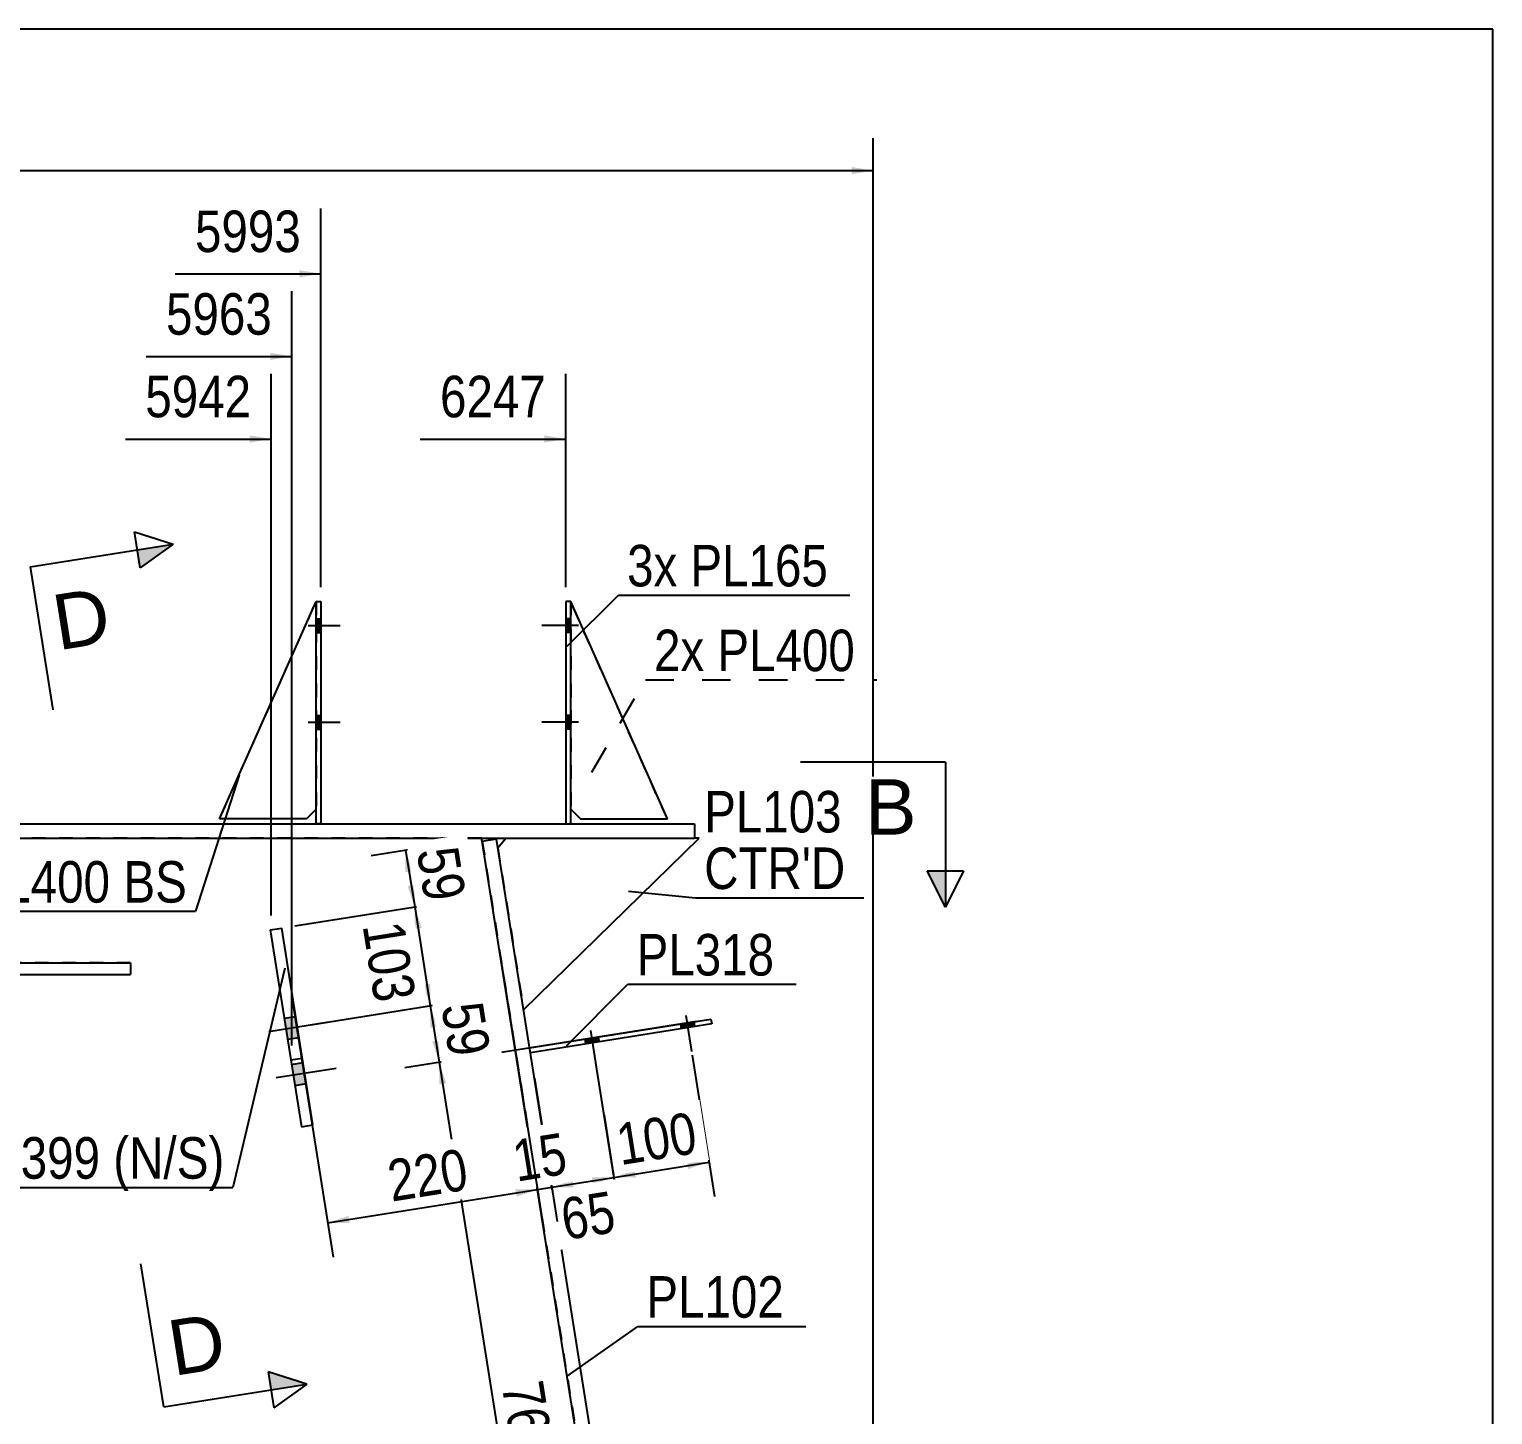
# Model space of a CAD drawing. Header units: millimetres. Extents: x -375 to 28, y -181 to 96.
# Drawn here: x -73.1 to 27.9, y 0.2 to 95.8 of the extents above; entities that cross this region are included whole.
import ezdxf

# ---------------------------------------------------------------- set-up
doc = ezdxf.new("R2010")
doc.units = ezdxf.units.MM
doc.linetypes.add('DXK_LINE_DOT1', pattern=[1.8814, 0.9407, -0.9407])
doc.linetypes.add('DXK_LINE_DOT2', pattern=[3.9198, 1.9599, -1.9599])
doc.styles.add('Arial', font='ARIAL.TTF', dxfattribs={"height": 0.2})
doc.styles.add('Arial Narrow', font='ARIALN.TTF', dxfattribs={"height": 0.2})

# ---------------------------------------------------------------- blocks, each defined once
blk = doc.blocks.new('Unknown-623466443-1210')
at = {"color": 5, "linetype": 'Continuous'}
for p, q in [((27.91, 95.82), (-372.09, 95.82)), ((27.91, -181.18), (27.91, 95.82))]:
    blk.add_line(p, q, dxfattribs=at)
blk = doc.blocks.new('Part-623466443-2091 - 2048')
at = {"color": 2, "linetype": 'Continuous'}
for p, q in [((-137.85, 41), (-27.18, 41)), ((-27.18, 41), (-27.18, 40)), ((-137.85, 40), (-27.18, 40))]:
    blk.add_line(p, q, dxfattribs=at)
blk = doc.blocks.new('Part-623466443-2247 - 2048')
at = {"color": 2, "linetype": 'Continuous'}
for p, q in [((-40.75, 39.34), (-40.19, 40)), ((-38.97, 28.15), (-26.86, 40)), ((-26.86, 40), (-27.18, 40))]:
    blk.add_line(p, q, dxfattribs=at)
at = {"color": 7, "linetype": 'DXK_LINE_DOT1'}
for p, q in [((-40.19, 40), (-27.18, 40)), ((-40.75, 39.34), (-38.97, 28.15))]:
    blk.add_line(p, q, dxfattribs=at)
blk = doc.blocks.new('Part-623466443-2393 - 2048')
at = {"color": 2, "linetype": 'Continuous'}
for p, q in [((-35.72, 56.33), (-36.05, 56.33)), ((-36.05, 56.33), (-36.05, 41)), ((-35.72, 41), (-35.72, 56.33))]:
    blk.add_line(p, q, dxfattribs=at)
at = {"color": 7, "linetype": 'DXK_LINE_DOT1'}
blk.add_line((-36.05, 41), (-35.72, 41), dxfattribs=at)
blk = doc.blocks.new('Part-623466443-2194 - 2048')
at = {"color": 2, "linetype": 'Continuous'}
for p, q in [((-40.85, 39.93), (-41.83, 39.78)), ((-31.56, -24.82), (-41.83, 39.78)), ((-30.58, -24.66), (-40.85, 39.93))]:
    blk.add_line(p, q, dxfattribs=at)
at = {"color": 7, "linetype": 'DXK_LINE_DOT1'}
blk.add_line((-30.58, -24.66), (-31.56, -24.82), dxfattribs=at)
blk = doc.blocks.new('Part-623466443-2469 - 2048')
at = {"color": 2, "linetype": 'Continuous'}
for p, q in [((-56.46, 33.67), (-55.67, 33.8)), ((-56.46, 33.67), (-54.3, 20.09)), ((-53.51, 20.22), (-55.67, 33.8)), ((-55.03, 24.7), (-54.24, 24.82)), ((-54.3, 20.09), (-53.51, 20.22))]:
    blk.add_line(p, q, dxfattribs=at)
blk = doc.blocks.new('Part-623466443-2779 - 2048')
at = {"color": 2, "linetype": 'Continuous'}
for p, q in [((-81.22, 31.4), (-76.75, 31.4)), ((-81.22, 31.4), (-81.22, 30.6)), ((-76.75, 31.4), (-66.11, 31.4)), ((-76.75, 31.4), (-76.75, 30.6)), ((-66.11, 31.4), (-66.11, 30.6)), ((-76.75, 30.6), (-81.22, 30.6)), ((-76.75, 30.6), (-66.11, 30.6))]:
    blk.add_line(p, q, dxfattribs=at)
at = {"color": 7, "linetype": 'DXK_LINE_DOT1'}
for p, q in [((-66.11, 31.4), (-81.22, 31.4)), ((-81.22, 30.6), (-66.11, 30.6))]:
    blk.add_line(p, q, dxfattribs=at)
blk = doc.blocks.new('Part-623466443-2784 - 2048')
at = {"color": 2, "linetype": 'Continuous'}
for p, q in [((-53.3, 41), (-53.29, 56.33)), ((-53.29, 56.33), (-52.96, 56.33)), ((-52.96, 56.33), (-52.96, 41))]:
    blk.add_line(p, q, dxfattribs=at)
at = {"color": 7, "linetype": 'DXK_LINE_DOT1'}
blk.add_line((-52.96, 41), (-53.3, 41), dxfattribs=at)
blk = doc.blocks.new('Part-623466443-2789 - 2048')
at = {"color": 2, "linetype": 'Continuous'}
for p, q in [((-127.03, -40), (-127.03, 40)), ((-41.83, 39.78), (-41.87, 40))]:
    blk.add_line(p, q, dxfattribs=at)
at = {"color": 7, "linetype": 'DXK_LINE_DOT1'}
for p, q in [((-41.87, 40), (-127.03, 40)), ((-41.83, 39.78), (-31.56, -24.82)), ((-31.56, -24.82), (-39.66, -26.11)), ((-40.58, -26.25), (-47.56, -27.36)), ((-48.48, -27.51), (-55.46, -28.62)), ((-56.38, -28.77), (-65.01, -30.14)), ((-65.93, -30.28), (-76.2, -31.92)), ((-77.12, -32.06), (-85.75, -33.44)), ((-86.67, -33.58), (-93.65, -34.69)), ((-94.57, -34.84), (-101.55, -35.95)), ((-102.47, -36.09), (-110.57, -37.38)), ((-111.36, -37.51), (-127.03, -40))]:
    blk.add_line(p, q, dxfattribs=at)
blk = doc.blocks.new('Bolt-623466443-2807 - 2048')
at = {"linetype": 'Continuous'}
for points in [[(-55.49, 27.58), (-55.26, 26.13), (-54.47, 26.26), (-54.7, 27.71)], [(-54.98, 24.39), (-54.75, 22.95), (-53.96, 23.07), (-54.19, 24.52)]]:
    blk.add_hatch(color=3, dxfattribs=at).paths.add_polyline_path(points)
at = {"color": 3, "linetype": 'Continuous'}
for p, q in [((-56.56, 26.67), (-52.41, 27.33)), ((-55.49, 27.58), (-54.7, 27.71)), ((-55.26, 26.13), (-54.47, 26.26)), ((-54.98, 24.39), (-54.19, 24.52)), ((-56.05, 23.48), (-51.9, 24.14)), ((-54.75, 22.95), (-53.96, 23.07))]:
    blk.add_line(p, q, dxfattribs=at)
blk = doc.blocks.new('Bolt-623466443-2808 - 2048')
at = {"linetype": 'Continuous'}
for points in [[(-52.96, 54.2), (-52.96, 55.13), (-53.29, 55.13), (-53.29, 54.2)], [(-52.96, 54.2), (-52.96, 55.13), (-53.29, 55.13), (-53.29, 54.2)], [(-52.96, 54.2), (-52.96, 55.13), (-53.29, 55.13), (-53.29, 54.2)], [(-52.96, 47.53), (-52.96, 48.47), (-53.3, 48.47), (-53.3, 47.53)], [(-52.96, 47.53), (-52.96, 48.47), (-53.3, 48.47), (-53.3, 47.53)], [(-52.96, 47.53), (-52.96, 48.47), (-53.3, 48.47), (-53.3, 47.53)]]:
    blk.add_hatch(color=3, dxfattribs=at).paths.add_polyline_path(points)
at = {"color": 3, "linetype": 'Continuous'}
for p, q in [((-53.83, 54.67), (-51.63, 54.67)), ((-53.83, 54.67), (-51.63, 54.67)), ((-53.83, 54.67), (-51.63, 54.67)), ((-53.29, 55.13), (-52.96, 55.13)), ((-53.29, 55.13), (-52.96, 55.13)), ((-53.29, 55.13), (-52.96, 55.13)), ((-53.29, 54.2), (-52.96, 54.2)), ((-53.29, 54.2), (-52.96, 54.2)), ((-53.29, 54.2), (-52.96, 54.2)), ((-53.83, 48), (-51.63, 48)), ((-53.83, 48), (-51.63, 48)), ((-53.83, 48), (-51.63, 48)), ((-53.3, 48.47), (-52.96, 48.47)), ((-53.3, 48.47), (-52.96, 48.47)), ((-53.3, 48.47), (-52.96, 48.47)), ((-53.3, 47.53), (-52.96, 47.53)), ((-53.3, 47.53), (-52.96, 47.53)), ((-53.3, 47.53), (-52.96, 47.53))]:
    blk.add_line(p, q, dxfattribs=at)
blk = doc.blocks.new('Part-623466443-9473 - 2048')
at = {"color": 2, "linetype": 'Continuous'}
for p, q in [((-59.96, 41.33), (-53.29, 56.33)), ((-53.3, 42), (-53.96, 41.33)), ((-53.96, 41.33), (-59.96, 41.33))]:
    blk.add_line(p, q, dxfattribs=at)
at = {"color": 7, "linetype": 'DXK_LINE_DOT1'}
blk.add_line((-53.29, 56.33), (-53.3, 42), dxfattribs=at)
blk = doc.blocks.new('Part-623466443-9478 - 2048')
at = {"color": 2, "linetype": 'Continuous'}
for p, q in [((-29.05, 41.33), (-35.72, 56.33)), ((-35.72, 42), (-35.05, 41.33)), ((-35.05, 41.33), (-29.05, 41.33))]:
    blk.add_line(p, q, dxfattribs=at)
at = {"color": 7, "linetype": 'DXK_LINE_DOT1'}
blk.add_line((-35.72, 56.33), (-35.72, 42), dxfattribs=at)
blk = doc.blocks.new('Part-623466443-9487 - 2048')
at = {"color": 7, "linetype": 'DXK_LINE_DOT1'}
for p, q in [((-59.96, 41.33), (-53.29, 56.33)), ((-53.3, 42), (-53.96, 41.33)), ((-53.3, 42), (-53.3, 42)), ((-53.96, 41.33), (-59.96, 41.33))]:
    blk.add_line(p, q, dxfattribs=at)
blk = doc.blocks.new('Part-623466443-9489 - 2048')
at = {"color": 7, "linetype": 'DXK_LINE_DOT1'}
for p, q in [((-29.05, 41.33), (-35.72, 56.33)), ((-35.72, 42), (-35.05, 41.33)), ((-35.05, 41.33), (-29.05, 41.33))]:
    blk.add_line(p, q, dxfattribs=at)
blk = doc.blocks.new('Bolt-623466443-9490 - 2048')
at = {"linetype": 'Continuous'}
for points in [[(-35.72, 54.2), (-35.72, 55.13), (-36.05, 55.13), (-36.05, 54.2)], [(-35.72, 54.2), (-35.72, 55.13), (-36.05, 55.13), (-36.05, 54.2)], [(-35.72, 54.2), (-35.72, 55.13), (-36.05, 55.13), (-36.05, 54.2)], [(-35.72, 47.53), (-35.72, 48.47), (-36.05, 48.47), (-36.05, 47.53)], [(-35.72, 47.53), (-35.72, 48.47), (-36.05, 48.47), (-36.05, 47.53)], [(-35.72, 47.53), (-35.72, 48.47), (-36.05, 48.47), (-36.05, 47.53)]]:
    blk.add_hatch(color=3, dxfattribs=at).paths.add_polyline_path(points)
at = {"color": 3, "linetype": 'Continuous'}
for p, q in [((-35.18, 54.67), (-37.72, 54.67)), ((-35.18, 54.67), (-37.72, 54.67)), ((-35.18, 54.67), (-37.72, 54.67)), ((-35.72, 55.13), (-36.05, 55.13)), ((-35.72, 55.13), (-36.05, 55.13)), ((-35.72, 55.13), (-36.05, 55.13)), ((-35.72, 54.2), (-36.05, 54.2)), ((-35.72, 54.2), (-36.05, 54.2)), ((-35.72, 54.2), (-36.05, 54.2)), ((-35.18, 48), (-37.72, 48)), ((-35.18, 48), (-37.72, 48)), ((-35.18, 48), (-37.72, 48)), ((-35.72, 48.47), (-36.05, 48.47)), ((-35.72, 48.47), (-36.05, 48.47)), ((-35.72, 48.47), (-36.05, 48.47)), ((-35.72, 47.53), (-36.05, 47.53)), ((-35.72, 47.53), (-36.05, 47.53)), ((-35.72, 47.53), (-36.05, 47.53))]:
    blk.add_line(p, q, dxfattribs=at)
blk = doc.blocks.new('Part-623466443-16801 - 2048')
at = {"color": 2, "linetype": 'Continuous'}
for p, q in [((-38.56, 25.53), (-26.05, 27.52)), ((-26.05, 27.52), (-25.99, 27.19)), ((-25.99, 27.19), (-38.5, 25.2))]:
    blk.add_line(p, q, dxfattribs=at)
at = {"color": 7, "linetype": 'DXK_LINE_DOT1'}
blk.add_line((-38.5, 25.2), (-38.56, 25.53), dxfattribs=at)
blk = doc.blocks.new('Bolt-623466443-16805 - 2048')
at = {"linetype": 'Continuous'}
for points in [[(-28.1, 26.85), (-27.18, 27), (-27.23, 27.33), (-28.15, 27.18)], [(-28.1, 26.85), (-27.18, 27), (-27.23, 27.33), (-28.15, 27.18)], [(-34.69, 25.81), (-33.76, 25.95), (-33.82, 26.28), (-34.74, 26.14)], [(-34.69, 25.81), (-33.76, 25.95), (-33.82, 26.28), (-34.74, 26.14)]]:
    blk.add_hatch(color=3, dxfattribs=at).paths.add_polyline_path(points)
at = {"color": 3, "linetype": 'Continuous'}
for p, q in [((-27.78, 27.78), (-27.38, 25.28)), ((-27.78, 27.78), (-27.38, 25.28)), ((-27.23, 27.33), (-27.18, 27)), ((-27.23, 27.33), (-27.18, 27)), ((-34.36, 26.74), (-33.96, 24.23)), ((-34.36, 26.74), (-33.96, 24.23)), ((-33.82, 26.28), (-33.76, 25.95)), ((-33.82, 26.28), (-33.76, 25.95)), ((-28.15, 27.18), (-28.1, 26.85)), ((-28.15, 27.18), (-28.1, 26.85)), ((-34.74, 26.14), (-34.69, 25.81)), ((-34.74, 26.14), (-34.69, 25.81))]:
    blk.add_line(p, q, dxfattribs=at)
blk = doc.blocks.new('StraightDimension-623466443-21755 - 2048')
at = {"linetype": 'Continuous'}
for points in [[(-46.51, 33.74), (-46.49, 35.26), (-46.01, 33.82)], [(-45.4, 29.96), (-45.41, 28.44), (-45.89, 29.89)]]:
    blk.add_hatch(color=7, dxfattribs=at).paths.add_polyline_path(points)
at = {"color": 7, "linetype": 'Continuous'}
for p, q in [((-54.75, 33.95), (-44.12, 35.63)), ((-46.49, 35.26), (-45.41, 28.44)), ((-53.66, 27.13), (-43.04, 28.82))]:
    blk.add_line(p, q, dxfattribs=at)
at = {"color": 0}
blk.add_wipeout([(-49.72, 27.87), (-45.58, 28.53), (-46.63, 35.13), (-50.77, 34.47)], dxfattribs=at)
at = {"color": 3, "style": 'Arial Narrow'}
blk.add_text('103', height=2.863, rotation=-80.9647, dxfattribs=at).set_placement((-50.09, 33.97))
blk = doc.blocks.new('StraightDimension-623466443-21385 - 2048')
at = {"linetype": 'Continuous'}
blk.add_hatch(color=7, dxfattribs=at).paths.add_polyline_path([(-37.55, 67.8), (-36.05, 67.55), (-37.55, 67.3)])
at = {"color": 7, "linetype": 'Continuous'}
for p, q in [((-36.05, 57.33), (-36.05, 72.05)), ((-46.11, 67.55), (-36.05, 67.55))]:
    blk.add_line(p, q, dxfattribs=at)
at = {"color": 0}
blk.add_wipeout([(-36.83, 68.45), (-36.83, 72.65), (-45.34, 72.65), (-45.34, 68.45)], dxfattribs=at)
at = {"color": 3, "style": 'Arial Narrow'}
blk.add_text('6247', height=2.863, dxfattribs=at).set_placement((-44.74, 69.05))
blk = doc.blocks.new('StraightDimension-623466443-21387 - 2048')
at = {"linetype": 'Continuous'}
blk.add_hatch(color=7, dxfattribs=at).paths.add_polyline_path([(-56.46, 73.5), (-54.96, 73.25), (-56.46, 73)])
at = {"color": 7, "linetype": 'Continuous'}
for p, q in [((-54.96, 25.71), (-54.96, 77.75)), ((-65.03, 73.25), (-54.96, 73.25))]:
    blk.add_line(p, q, dxfattribs=at)
at = {"color": 0}
blk.add_wipeout([(-55.74, 74.15), (-55.74, 78.35), (-64.25, 78.35), (-64.25, 74.15)], dxfattribs=at)
at = {"color": 3, "style": 'Arial Narrow'}
blk.add_text('5963', height=2.863, dxfattribs=at).set_placement((-63.65, 74.75))
blk = doc.blocks.new('StraightDimension-623466443-21753 - 2048')
at = {"linetype": 'Continuous'}
for points in [[(-44.8, 23.02), (-44.79, 24.54), (-44.31, 23.09)], [(-36.8, -24.13), (-36.81, -25.65), (-37.29, -24.21)]]:
    blk.add_hatch(color=7, dxfattribs=at).paths.add_polyline_path(points)
at = {"color": 7, "linetype": 'Continuous'}
for p, q in [((-27.03, 27.36), (-47.16, 24.16)), ((-44.79, 24.54), (-36.81, -25.65)), ((-32.55, -24.98), (-39.18, -26.03))]:
    blk.add_line(p, q, dxfattribs=at)
at = {"color": 0}
blk.add_wipeout([(-40.13, -3.84), (-35.98, -3.18), (-37.03, 3.43), (-41.18, 2.77)], dxfattribs=at)
at = {"color": 3, "style": 'Arial Narrow'}
blk.add_text('762', height=2.863, rotation=-80.9647, dxfattribs=at).set_placement((-40.49, 2.27))
blk = doc.blocks.new('StraightDimension-623466443-3392 - 2048')
at = {"linetype": 'Continuous'}
blk.add_hatch(color=7, dxfattribs=at).paths.add_polyline_path([(-16.34, 86.32), (-14.84, 86.07), (-16.34, 85.82)])
at = {"color": 7, "linetype": 'Continuous'}
for p, q in [((-14.84, -22.85), (-14.84, 88.32)), ((-326.82, 86.07), (-14.84, 86.07))]:
    blk.add_line(p, q, dxfattribs=at)
blk = doc.blocks.new('StraightDimension-623466443-20833 - 2048')
at = {"linetype": 'Continuous'}
for points in [[(-27.69, 17.66), (-26.17, 17.65), (-27.61, 17.17)], [(-31.23, 16.59), (-32.75, 16.6), (-31.31, 17.08)]]:
    blk.add_hatch(color=7, dxfattribs=at).paths.add_polyline_path(points)
at = {"color": 7, "linetype": 'Continuous'}
for p, q in [((-34, 24.5), (-32.37, 14.23)), ((-27.34, 25.03), (-25.79, 15.28)), ((-32.75, 16.6), (-26.17, 17.65))]:
    blk.add_line(p, q, dxfattribs=at)
at = {"color": 0}
blk.add_wipeout([(-26.18, 17.8), (-26.84, 21.95), (-33.44, 20.9), (-32.78, 16.75)], dxfattribs=at)
at = {"color": 3, "style": 'Arial Narrow'}
blk.add_text('100', height=2.863, rotation=9.0355, dxfattribs=at).set_placement((-32.28, 17.44))
blk = doc.blocks.new('StraightDimension-623466443-20834 - 2048')
at = {"linetype": 'Continuous'}
for points in [[(-35.51, 15.91), (-37.03, 15.92), (-35.59, 16.4)], [(-34.27, 16.61), (-32.75, 16.6), (-34.19, 16.12)]]:
    blk.add_hatch(color=7, dxfattribs=at).paths.add_polyline_path(points)
at = {"color": 7, "linetype": 'Continuous'}
for p, q in [((-34, 24.5), (-32.4, 14.38)), ((-38.22, 23.44), (-36.68, 13.7)), ((-37.03, 15.92), (-32.75, 16.6))]:
    blk.add_line(p, q, dxfattribs=at)
at = {"color": 0}
blk.add_wipeout([(-31.81, 12.35), (-32.47, 16.49), (-37.26, 15.73), (-36.6, 11.58)], dxfattribs=at)
at = {"color": 3, "style": 'Arial Narrow'}
blk.add_text('65', height=2.863, rotation=9.0355, dxfattribs=at).set_placement((-36.11, 12.27))
blk = doc.blocks.new('StraightDimension-623466443-20835 - 2048')
at = {"linetype": 'Continuous'}
for points in [[(-35.51, 15.91), (-37.03, 15.92), (-35.59, 16.4)], [(-39.54, 15.78), (-38.02, 15.76), (-39.46, 15.28)]]:
    blk.add_hatch(color=7, dxfattribs=at).paths.add_polyline_path(points)
at = {"color": 7, "linetype": 'Continuous'}
for p, q in [((-40.51, 31.47), (-37.64, 13.39)), ((-38.22, 23.44), (-36.65, 13.55)), ((-38.02, 15.76), (-37.03, 15.92))]:
    blk.add_line(p, q, dxfattribs=at)
at = {"color": 0}
blk.add_wipeout([(-35.15, 16.37), (-35.81, 20.52), (-40.6, 19.76), (-39.94, 15.61)], dxfattribs=at)
at = {"color": 3, "style": 'Arial Narrow'}
blk.add_text('15', height=2.863, rotation=9.0355, dxfattribs=at).set_placement((-39.45, 16.3))
blk = doc.blocks.new('StraightDimension-623466443-20836 - 2048')
at = {"linetype": 'Continuous'}
for points in [[(-39.54, 15.78), (-38.02, 15.76), (-39.46, 15.28)], [(-50.98, 13.45), (-52.5, 13.46), (-51.06, 13.94)]]:
    blk.add_hatch(color=7, dxfattribs=at).paths.add_polyline_path(points)
at = {"color": 7, "linetype": 'Continuous'}
for p, q in [((-40.51, 31.47), (-37.64, 13.39)), ((-55, 29.17), (-52.12, 11.09)), ((-52.5, 13.46), (-38.02, 15.76))]:
    blk.add_line(p, q, dxfattribs=at)
at = {"color": 0}
blk.add_wipeout([(-41.98, 15.29), (-42.64, 19.43), (-49.24, 18.38), (-48.58, 14.24)], dxfattribs=at)
at = {"color": 3, "style": 'Arial Narrow'}
blk.add_text('220', height=2.863, rotation=9.0355, dxfattribs=at).set_placement((-48.08, 14.92))
blk = doc.blocks.new('StraightDimension-623466443-21386 - 2048')
at = {"linetype": 'Continuous'}
blk.add_hatch(color=7, dxfattribs=at).paths.add_polyline_path([(-54.46, 79.2), (-52.96, 78.95), (-54.46, 78.7)])
at = {"color": 7, "linetype": 'Continuous'}
for p, q in [((-52.96, 57.33), (-52.96, 83.45)), ((-63.02, 78.95), (-52.96, 78.95))]:
    blk.add_line(p, q, dxfattribs=at)
at = {"color": 0}
blk.add_wipeout([(-53.74, 79.85), (-53.74, 84.05), (-62.25, 84.05), (-62.25, 79.85)], dxfattribs=at)
at = {"color": 3, "style": 'Arial Narrow'}
blk.add_text('5993', height=2.863, dxfattribs=at).set_placement((-61.65, 80.45))
blk = doc.blocks.new('StraightDimension-623466443-21388 - 2048')
at = {"linetype": 'Continuous'}
blk.add_hatch(color=7, dxfattribs=at).paths.add_polyline_path([(-57.89, 67.8), (-56.39, 67.55), (-57.89, 67.3)])
at = {"color": 7, "linetype": 'Continuous'}
for p, q in [((-56.39, 34.68), (-56.39, 72.05)), ((-66.45, 67.55), (-56.39, 67.55))]:
    blk.add_line(p, q, dxfattribs=at)
at = {"color": 0}
blk.add_wipeout([(-57.17, 68.45), (-57.17, 72.65), (-65.68, 72.65), (-65.68, 68.45)], dxfattribs=at)
at = {"color": 3, "style": 'Arial Narrow'}
blk.add_text('5942', height=2.863, dxfattribs=at).set_placement((-65.08, 69.05))
blk = doc.blocks.new('StraightDimension-623466443-21754 - 2048')
at = {"linetype": 'Continuous'}
for points in [[(-45.42, 26.92), (-45.41, 28.44), (-44.93, 27)], [(-44.78, 26.06), (-44.79, 24.54), (-45.27, 25.98)]]:
    blk.add_hatch(color=7, dxfattribs=at).paths.add_polyline_path(points)
at = {"color": 7, "linetype": 'Continuous'}
for p, q in [((-53.66, 27.13), (-43.19, 28.8)), ((-45.41, 28.44), (-44.79, 24.54)), ((-27.03, 27.36), (-47.16, 24.16))]:
    blk.add_line(p, q, dxfattribs=at)
at = {"color": 0}
blk.add_wipeout([(-44.57, 24.12), (-40.42, 24.77), (-41.19, 29.57), (-45.33, 28.91)], dxfattribs=at)
at = {"color": 3, "style": 'Arial Narrow'}
blk.add_text('59', height=2.863, rotation=-80.9647, dxfattribs=at).set_placement((-44.65, 28.41))
blk = doc.blocks.new('StraightDimension-623466443-21756 - 2048')
at = {"linetype": 'Continuous'}
for points in [[(-47.13, 37.65), (-47.12, 39.17), (-46.63, 37.72)], [(-46.48, 36.78), (-46.49, 35.26), (-46.98, 36.7)]]:
    blk.add_hatch(color=7, dxfattribs=at).paths.add_polyline_path(points)
at = {"color": 7, "linetype": 'Continuous'}
for p, q in [((-42.86, 39.84), (-49.49, 38.79)), ((-47.12, 39.17), (-46.49, 35.26)), ((-54.75, 33.95), (-44.27, 35.61))]:
    blk.add_line(p, q, dxfattribs=at)
at = {"color": 0}
blk.add_wipeout([(-46.28, 34.84), (-42.13, 35.5), (-42.89, 40.29), (-47.04, 39.63)], dxfattribs=at)
at = {"color": 3, "style": 'Arial Narrow'}
blk.add_text('59', height=2.863, rotation=-80.9647, dxfattribs=at).set_placement((-46.35, 39.13))
blk = doc.blocks.new('MarkSet-623466443-9747 - 2048')
at = {"color": 7, "linetype": 'Continuous'}
for p in [(-58.61, 44.35), (-77.6, 34.96)]:
    blk.add_line(p, (-61.61, 34.96), dxfattribs=at)
at = {"color": 0}
for points in [[(-67.49, 35.56), (-67.49, 38.56), (-77, 38.56), (-77, 35.56)], [(-62.21, 35.56), (-62.21, 38.56), (-66.59, 38.56), (-66.59, 35.56)]]:
    blk.add_wipeout(points, dxfattribs=at)
for points in [[(-67.49, 35.56), (-67.49, 38.56), (-77, 38.56), (-77, 35.56)], [(-62.21, 35.56), (-62.21, 38.56), (-66.59, 38.56), (-66.59, 35.56)]]:
    blk.add_wipeout(points, dxfattribs=at)
at = {"color": 3, "style": 'Arial Narrow'}
for s, p in [('PL400', (-77, 35.56)), ('BS', (-66.59, 35.56))]:
    blk.add_text(s, height=2.863, dxfattribs=at).set_placement(p)
blk = doc.blocks.new('Mark-623466443-2190 - 2048')
at = {"color": 7, "linetype": 'Continuous'}
for p, q in [((-35.97, 2.88), (-31.1, 6.32)), ((-31.1, 6.32), (-19.5, 6.32))]:
    blk.add_line(p, q, dxfattribs=at)
at = {"color": 0}
blk.add_wipeout([(-21, 6.92), (-21, 9.92), (-30.5, 9.92), (-30.5, 6.92)], dxfattribs=at)
blk.add_wipeout([(-21, 6.92), (-21, 9.92), (-30.5, 9.92), (-30.5, 6.92)], dxfattribs=at)
at = {"color": 3, "style": 'Arial Narrow'}
blk.add_text('PL102', height=2.863, dxfattribs=at).set_placement((-30.5, 6.92))
blk = doc.blocks.new('Mark-623466443-2243 - 2048')
at = {"color": 7, "linetype": 'Continuous'}
for p, q in [((-31.74, 36.34), (-27.11, 35.9)), ((-27.11, 35.9), (-15.5, 35.9))]:
    blk.add_line(p, q, dxfattribs=at)
at = {"color": 0}
for points in [[(-17, 40.4), (-17, 43.4), (-26.51, 43.4), (-26.51, 40.4)], [(-16.75, 36.5), (-16.75, 39.5), (-26.51, 39.5), (-26.51, 36.5)]]:
    blk.add_wipeout(points, dxfattribs=at)
for points in [[(-17, 40.4), (-17, 43.4), (-26.51, 43.4), (-26.51, 40.4)], [(-16.75, 36.5), (-16.75, 39.5), (-26.51, 39.5), (-26.51, 36.5)]]:
    blk.add_wipeout(points, dxfattribs=at)
at = {"color": 3, "style": 'Arial Narrow'}
blk.add_text('PL103', height=2.863, dxfattribs=at).set_placement((-26.51, 40.4))
at = {"color": 1, "style": 'Arial Narrow'}
blk.add_text("CTR'D", height=2.863, dxfattribs=at).set_placement((-26.51, 36.5))
blk = doc.blocks.new('Mark-623466443-2465 - 2048')
at = {"color": 7, "linetype": 'Continuous'}
for p in [(-55.45, 31.03), (-78.29, 15.91)]:
    blk.add_line(p, (-59.03, 15.91), dxfattribs=at)
at = {"color": 0}
for points in [[(-68.19, 16.51), (-68.19, 19.51), (-77.69, 19.51), (-77.69, 16.51)], [(-59.63, 16.51), (-59.63, 19.51), (-67.29, 19.51), (-67.29, 16.51)]]:
    blk.add_wipeout(points, dxfattribs=at)
for points in [[(-68.19, 16.51), (-68.19, 19.51), (-77.69, 19.51), (-77.69, 16.51)], [(-59.63, 16.51), (-59.63, 19.51), (-67.29, 19.51), (-67.29, 16.51)]]:
    blk.add_wipeout(points, dxfattribs=at)
at = {"color": 3, "style": 'Arial Narrow'}
for s, p in [('PL399', (-77.69, 16.51)), ('(N/', (-67.29, 16.51)), ('S)', (-62.91, 16.51))]:
    blk.add_text(s, height=2.863, dxfattribs=at).set_placement(p)
blk = doc.blocks.new('SectionMark-623466443-3634 - 2048')
at = {"linetype": 'Continuous'}
blk.add_hatch(color=30, dxfattribs=at).paths.add_polyline_path([(-11.11, 37.75), (-9.86, 37.75), (-9.86, 35.25)])
at = {"color": 30, "linetype": 'Continuous'}
for p, q in [((-9.86, 45.25), (-19.86, 45.25)), ((-9.86, 45.25), (-9.86, 35.25)), ((-11.11, 37.75), (-8.61, 37.75)), ((-9.86, 35.25), (-11.11, 37.75)), ((-8.61, 37.75), (-9.86, 35.25))]:
    blk.add_line(p, q, dxfattribs=at)
at = {"color": 0, "linetype": 'Continuous'}
blk.add_wipeout([(-11.86, 40.25), (-11.86, 44.25), (-15.41, 44.25), (-15.41, 40.25)], dxfattribs=at)
at = {"color": 96, "linetype": 'Continuous', "style": 'Arial'}
blk.add_text('B', height=3.82, dxfattribs=at).set_placement((-15.41, 40.25))
blk = doc.blocks.new('MarkSet-623466443-3783 - 2048')
at = {"color": 7, "linetype": 'Continuous'}
for p, q in [((-35.96, 53.25), (-32.43, 56.78)), ((-32.43, 56.78), (-16.45, 56.78))]:
    blk.add_line(p, q, dxfattribs=at)
at = {"color": 0}
for points in [[(-28.36, 57.38), (-28.36, 60.38), (-31.83, 60.38), (-31.83, 57.38)], [(-17.95, 57.38), (-17.95, 60.38), (-27.46, 60.38), (-27.46, 57.38)]]:
    blk.add_wipeout(points, dxfattribs=at)
for points in [[(-28.36, 57.38), (-28.36, 60.38), (-31.83, 60.38), (-31.83, 57.38)], [(-17.95, 57.38), (-17.95, 60.38), (-27.46, 60.38), (-27.46, 57.38)]]:
    blk.add_wipeout(points, dxfattribs=at)
at = {"color": 3, "style": 'Arial Narrow'}
for s, p in [('3x', (-31.83, 57.38)), ('PL165', (-27.46, 57.38))]:
    blk.add_text(s, height=2.863, dxfattribs=at).set_placement(p)
blk = doc.blocks.new('SectionMark-623466443-9344 - 2048')
at = {"linetype": 'Continuous'}
for points in [[(-65.43, 58.67), (-65.62, 59.9), (-63.15, 60.3)], [(-56.41, 1.94), (-56.6, 3.17), (-53.94, 2.33)]]:
    blk.add_hatch(color=30, dxfattribs=at).paths.add_polyline_path(points)
at = {"color": 30, "linetype": 'Continuous'}
for p, q in [((-65.43, 58.67), (-65.82, 61.14)), ((-65.82, 61.14), (-63.15, 60.3)), ((-73.03, 58.72), (-63.15, 60.3)), ((-63.15, 60.3), (-65.43, 58.67)), ((-53.94, 2.33), (-56.6, 3.17)), ((-56.6, 3.17), (-56.21, 0.7)), ((-63.81, 0.76), (-53.94, 2.33)), ((-53.94, 2.33), (-56.21, 0.7))]:
    blk.add_line(p, q, dxfattribs=at)
at = {"color": 0, "linetype": 'Continuous'}
for points in [[(-67.3, 53.56), (-67.92, 57.51), (-71.73, 56.91), (-71.1, 52.96)], [(-59.34, 3.5), (-59.96, 7.45), (-63.77, 6.84), (-63.14, 2.89)]]:
    blk.add_wipeout(points, dxfattribs=at)
at = {"color": 30, "linetype": 'Continuous'}
for p, q in [((-73.03, 58.72), (-71.46, 48.85)), ((-63.81, 0.76), (-65.38, 10.63))]:
    blk.add_line(p, q, dxfattribs=at)
at = {"color": 96, "linetype": 'Continuous', "style": 'Arial'}
for p in [(-71.1, 52.96), (-63.14, 2.89)]:
    blk.add_text('D', height=3.82, rotation=9.0355, dxfattribs=at).set_placement(p)
blk = doc.blocks.new('MarkSet-623466443-16158 - 2048')
at = {"color": 7, "linetype": 'DXK_LINE_DOT2'}
for p, q in [((-34.27, 44.56), (-30.57, 50.93)), ((-30.57, 50.93), (-14.59, 50.93))]:
    blk.add_line(p, q, dxfattribs=at)
at = {"color": 0}
for points in [[(-26.5, 51.53), (-26.5, 54.53), (-29.97, 54.53), (-29.97, 51.53)], [(-16.09, 51.53), (-16.09, 54.53), (-25.6, 54.53), (-25.6, 51.53)]]:
    blk.add_wipeout(points, dxfattribs=at)
for points in [[(-26.5, 51.53), (-26.5, 54.53), (-29.97, 54.53), (-29.97, 51.53)], [(-16.09, 51.53), (-16.09, 54.53), (-25.6, 54.53), (-25.6, 51.53)]]:
    blk.add_wipeout(points, dxfattribs=at)
at = {"color": 3, "style": 'Arial Narrow'}
for s, p in [('2x', (-29.97, 51.53)), ('PL400', (-25.6, 51.53))]:
    blk.add_text(s, height=2.863, dxfattribs=at).set_placement(p)
blk = doc.blocks.new('Mark-623466443-16892 - 2048')
at = {"color": 7, "linetype": 'Continuous'}
for p, q in [((-36.02, 25.68), (-31.77, 29.93)), ((-31.77, 29.93), (-20.17, 29.93))]:
    blk.add_line(p, q, dxfattribs=at)
at = {"color": 0}
blk.add_wipeout([(-21.67, 30.53), (-21.67, 33.53), (-31.17, 33.53), (-31.17, 30.53)], dxfattribs=at)
blk.add_wipeout([(-21.67, 30.53), (-21.67, 33.53), (-31.17, 33.53), (-31.17, 30.53)], dxfattribs=at)
at = {"color": 3, "style": 'Arial Narrow'}
blk.add_text('PL318', height=2.863, dxfattribs=at).set_placement((-31.17, 30.53))

msp = doc.modelspace()

# ---------------------------------------------------------------- block references
for name in ['Unknown-623466443-1210', 'Part-623466443-9473 - 2048', 'Part-623466443-9487 - 2048', 'Part-623466443-2784 - 2048', 'Part-623466443-2393 - 2048', 'Part-623466443-9478 - 2048', 'Part-623466443-9489 - 2048', 'Bolt-623466443-2808 - 2048', 'Bolt-623466443-9490 - 2048', 'Part-623466443-2091 - 2048', 'Part-623466443-2789 - 2048', 'Part-623466443-2194 - 2048', 'Part-623466443-2247 - 2048', 'Part-623466443-2469 - 2048', 'Part-623466443-2779 - 2048', 'Bolt-623466443-2807 - 2048', 'Part-623466443-16801 - 2048', 'Bolt-623466443-16805 - 2048']:
    msp.add_blockref(name, (0, 0))

# ---------------------------------------------------------------- next in the draw order: block references
for name in ['StraightDimension-623466443-21385 - 2048', 'StraightDimension-623466443-21755 - 2048']:
    msp.add_blockref(name, (0, 0))

# ---------------------------------------------------------------- next in the draw order: block references
for name in ['StraightDimension-623466443-21387 - 2048', 'StraightDimension-623466443-21753 - 2048']:
    msp.add_blockref(name, (0, 0))

# ---------------------------------------------------------------- next in the draw order: block references
msp.add_blockref('StraightDimension-623466443-3392 - 2048', (0, 0))

# ---------------------------------------------------------------- next in the draw order: block references
for name in ['StraightDimension-623466443-21386 - 2048', 'MarkSet-623466443-3783 - 2048', 'Mark-623466443-2243 - 2048', 'StraightDimension-623466443-21756 - 2048', 'StraightDimension-623466443-20833 - 2048', 'Mark-623466443-2190 - 2048']:
    msp.add_blockref(name, (0, 0))

# ---------------------------------------------------------------- next in the draw order: block references
for name in ['StraightDimension-623466443-21388 - 2048', 'StraightDimension-623466443-20834 - 2048']:
    msp.add_blockref(name, (0, 0))

# ---------------------------------------------------------------- next in the draw order: block references
for name in ['MarkSet-623466443-9747 - 2048', 'StraightDimension-623466443-20835 - 2048']:
    msp.add_blockref(name, (0, 0))

# ---------------------------------------------------------------- next in the draw order: block references
for name in ['SectionMark-623466443-3634 - 2048', 'StraightDimension-623466443-20836 - 2048']:
    msp.add_blockref(name, (0, 0))

# ---------------------------------------------------------------- next in the draw order: block references
for name in ['MarkSet-623466443-16158 - 2048', 'Mark-623466443-2465 - 2048', 'StraightDimension-623466443-21754 - 2048']:
    msp.add_blockref(name, (0, 0))

# ---------------------------------------------------------------- next in the draw order: block references
for name in ['SectionMark-623466443-9344 - 2048', 'Mark-623466443-16892 - 2048']:
    msp.add_blockref(name, (0, 0))

doc.saveas('drawing.dxf')
